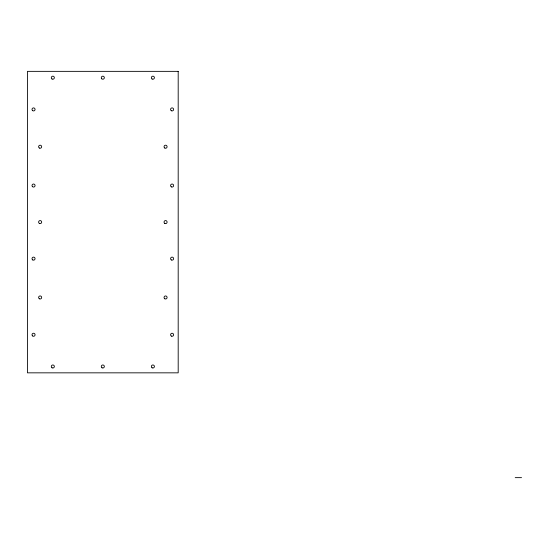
<?xml version="1.0" encoding="UTF-8"?>
<svg xmlns="http://www.w3.org/2000/svg" width="549" height="549" viewBox="0 0 549 549"><rect width="100%" height="100%" fill="white"/><g stroke="black" fill="none" stroke-linecap="round" stroke-linejoin="round"><path stroke-width="0.82" d="M515.209 477.644L521.55 477.644M178.192 71.356L27.45 71.356L27.45 372.84L178.192 372.84L178.192 71.356M171.343 336.091A1.523 1.523 0 0 0 173.621 334.773A1.523 1.523 0 0 0 171.343 333.456A1.523 1.523 0 0 0 171.343 336.091M171.343 259.958A1.523 1.523 0 0 0 173.621 258.641A1.523 1.523 0 0 0 171.343 257.323A1.523 1.523 0 0 0 171.343 259.958M171.343 186.873A1.523 1.523 0 0 0 173.621 185.555A1.523 1.523 0 0 0 171.343 184.231A1.523 1.523 0 0 0 171.343 186.873M171.343 110.74A1.523 1.523 0 0 0 173.621 109.423A1.523 1.523 0 0 0 171.343 108.098A1.523 1.523 0 0 0 171.343 110.74M32.466 335.851A1.523 1.523 0 0 0 35.012 335.164A1.523 1.523 0 0 0 33.146 333.298A1.523 1.523 0 0 0 32.466 335.851M32.782 259.958A1.523 1.523 0 0 0 35.061 258.641A1.523 1.523 0 0 0 32.782 257.323A1.523 1.523 0 0 0 32.782 259.958M32.466 186.626A1.523 1.523 0 0 0 35.012 185.946A1.523 1.523 0 0 0 33.146 184.08A1.523 1.523 0 0 0 32.466 186.626M32.466 110.493A1.523 1.523 0 0 0 35.012 109.814A1.523 1.523 0 0 0 33.146 107.947A1.523 1.523 0 0 0 32.466 110.493M39.377 298.786A1.523 1.523 0 0 0 41.662 297.469A1.523 1.523 0 0 0 39.377 296.151A1.523 1.523 0 0 0 39.377 298.786M164.81 223.416A1.523 1.523 0 0 0 167.095 222.098A1.523 1.523 0 0 0 164.81 220.773A1.523 1.523 0 0 0 164.81 223.416M152.121 79.015A1.523 1.523 0 0 0 154.406 77.697A1.523 1.523 0 0 0 152.121 76.38A1.523 1.523 0 0 0 152.121 79.015M164.81 148.045A1.523 1.523 0 0 0 167.095 146.727A1.523 1.523 0 0 0 164.81 145.403A1.523 1.523 0 0 0 164.81 148.045M52.066 79.015A1.523 1.523 0 0 0 54.351 77.697A1.523 1.523 0 0 0 52.066 76.38A1.523 1.523 0 0 0 52.066 79.015M101.743 78.775A1.523 1.523 0 0 0 104.289 78.088A1.523 1.523 0 0 0 102.43 76.229A1.523 1.523 0 0 0 101.743 78.775M102.059 367.809A1.523 1.523 0 0 0 104.344 366.492A1.523 1.523 0 0 0 102.059 365.174A1.523 1.523 0 0 0 102.059 367.809M164.81 298.786A1.523 1.523 0 0 0 167.095 297.469A1.523 1.523 0 0 0 164.81 296.151A1.523 1.523 0 0 0 164.81 298.786M39.377 148.045A1.523 1.523 0 0 0 41.662 146.727A1.523 1.523 0 0 0 39.377 145.403A1.523 1.523 0 0 0 39.377 148.045M152.121 367.809A1.523 1.523 0 0 0 154.406 366.492A1.523 1.523 0 0 0 152.121 365.174A1.523 1.523 0 0 0 152.121 367.809M52.066 367.809A1.523 1.523 0 0 0 54.351 366.492A1.523 1.523 0 0 0 52.066 365.174A1.523 1.523 0 0 0 52.066 367.809M39.377 223.416A1.523 1.523 0 0 0 41.662 222.098A1.523 1.523 0 0 0 39.377 220.773A1.523 1.523 0 0 0 39.377 223.416"/></g></svg>
